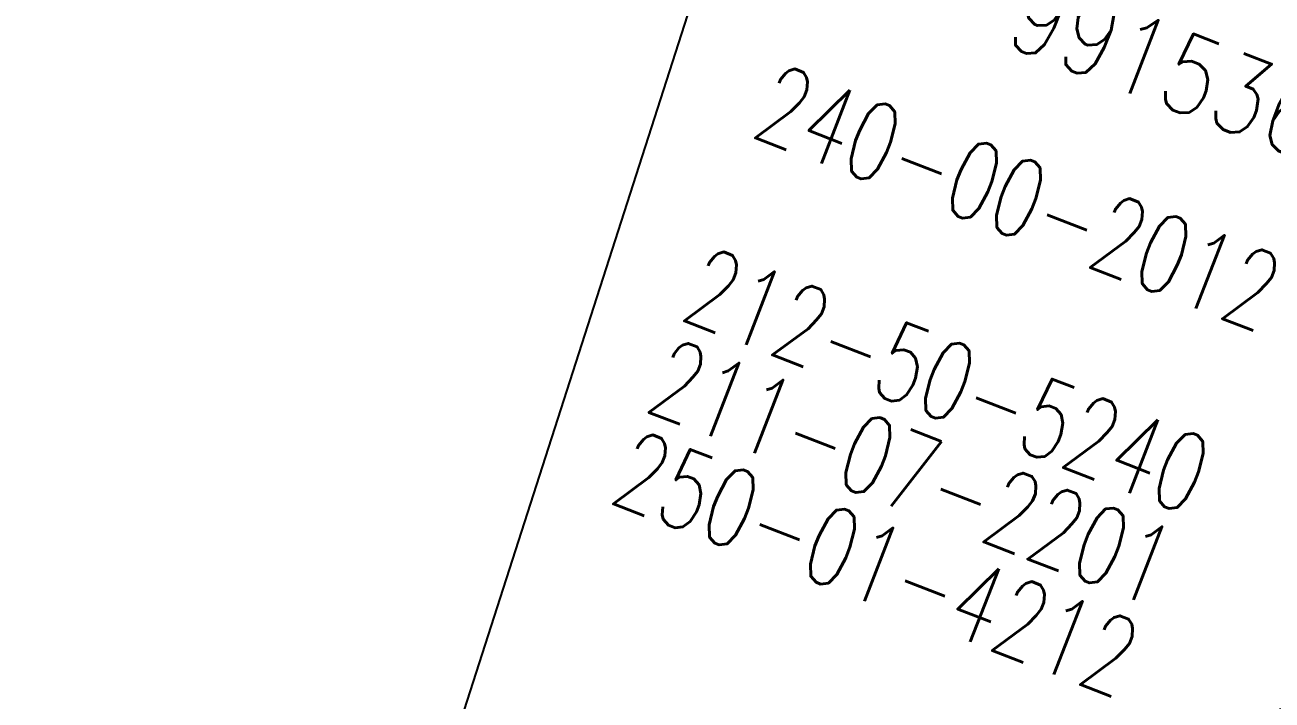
# Model space of a CAD drawing. Header units: millimetres. Extents: x 2688706 to 2690835, y 1254387 to 1255241.
# Drawn here: x 2689256.89 to 2689263.22, y 1254938.57 to 1254942 of the extents above; entities that cross this region are included whole.
import ezdxf
from ezdxf.enums import TextEntityAlignment as Align

# ---------------------------------------------------------------- set-up
doc = ezdxf.new("R2010")
doc.units = ezdxf.units.MM
doc.linetypes.add('STRICHPUNKT', pattern=[1, 0.5, -0.25, 0, -0.25])
for name, color, linetype in [('A-HS-0014-_____', 1, 'STRICHPUNKT'), ('A-N1-0014-_____', 1, 'STRICHPUNKT'), ('G-EM-0014-_____', 1, 'Continuous'), ('G-GE-0014-_____', 1, 'Continuous'), ('H-HS-0014-_____', 7, 'Continuous'), ('H-N1-0014-_____', 7, 'Continuous'), ('K-HS-0014-_____', 1, 'Continuous'), ('K-N1-0014-_____', 1, 'Continuous'), ('L-HS-0014-_____', 4, 'Continuous'), ('L-N1-0014-_____', 3, 'Continuous'), ('T-EM-0014-_____', 1, 'Continuous'), ('T-GE-0014-_____', 1, 'Continuous'), ('T-MK-0014-_____', 1, 'Continuous'), ('T-WW-0014-_____', 6, 'Continuous')]:
    doc.layers.add(name, color=color, linetype=linetype)
doc.styles.add('R6', font='simplex.shx', dxfattribs={"width": 0.6})
doc.styles.add('R7', font='simplex.shx', dxfattribs={"width": 0.7})
doc.styles.add('R8', font='simplex.shx', dxfattribs={"width": 0.8})

# ---------------------------------------------------------------- blocks, each defined once
blk = doc.blocks.new('WeiVlpWeiBez')
at = {"lineweight": 80, "style": 'R8', "width": 0.8}
blk.add_attdef('WVP_WNR1', text='', height=0.7, dxfattribs=at).set_placement((0, 0), align=Align.RIGHT)
blk.add_attdef('WVP_WBE1', (0, 0), '', height=0.7, dxfattribs=at)
at = {"color": 7, "style": 'R6', "width": 0.6}
blk.add_attdef('WVP_WNR2', text='', height=0.25, dxfattribs=at).set_placement((0, 0), align=Align.RIGHT)
for tag, p in [('WVP_WBE2', (0, 0)), ('WVP_WVPN', (0, -0.4107919181288739))]:
    blk.add_attdef(tag, p, '', height=0.25, dxfattribs=at)
at = {"color": 7, "lineweight": 30, "style": 'R8', "width": 0.8}
for tag, p in [('WVP_WTPN', (0, -0.8999999999999999)), ('WVP_WSAP', (0, -1.6)), ('WVP_WZUS', (0, -2.3)), ('WVP_WWV', (0, -3))]:
    blk.add_attdef(tag, p, '', height=0.4, dxfattribs=at)
blk = doc.blocks.new('WvpSwm_71018162722')
at = {"layer": 'T-GE-0014-_____', "style": 'R7', "width": 0.6999999999999998}
for tag, p in [('SWM_BEZ', (-0.1652425273850895, 1.993162037352555)), ('SWM_SAP', (-0.1239318955388171, 1.494871528014418))]:
    blk.add_attdef(tag, p, '', height=0.4, rotation=184.7392520778298, dxfattribs=at)
blk = doc.blocks.new('WvpSwm_7101816274')
at = {"layer": 'T-EM-0014-_____', "style": 'R7', "width": 0.6999999999999998}
for tag, p in [('SWM_BEZ', (-0.370070143800433, 4.484757305436666)), ('SWM_SAP', (-0.3289512389337119, 3.986450938165923))]:
    blk.add_attdef(tag, p, '', height=0.4000000000000001, rotation=184.7172067616752, dxfattribs=at)
blk = doc.blocks.new('WvpSwm_7101917101')
at = {"layer": 'T-EM-0014-_____', "style": 'R7', "width": 0.6999999999999998}
for tag, p in [('SWM_SAP', (0.1154565200576485, -1.495549996481619)), ('SWM_BEZ', (0.1539420267435503, -1.994066661975493))]:
    blk.add_attdef(tag, p, '', height=0.4, rotation=4.414480509222374, dxfattribs=at)
blk = doc.blocks.new('WvpSwm_7111014465')
at = {"layer": 'T-GE-0014-_____', "style": 'R7', "width": 0.6999999999999998}
for tag, p in [('SWM_BEZ', (-0.2905164689705657, 3.487922043460387)), ('SWM_SAP', (-0.2490141162604687, 2.989647465823186))]:
    blk.add_attdef(tag, p, '', height=0.4000000000000001, rotation=184.7612973939846, dxfattribs=at)
blk = doc.blocks.new('Weiche-14')
at = {"layer": 'A-HS-0014-_____', "flags": 128}
blk.add_lwpolyline([(421.08543, 16.34465, -0.0162866445366345), (364.68931, 13.51426)], format="xyb", dxfattribs=at)
at = {"layer": 'A-N1-0014-_____', "flags": 128}
blk.add_lwpolyline([(421.08543, 16.34465, -0.0005004820583355327), (373.9069, 12.48086, -0.002643607657813), (364.76497, 11.79032)], format="xyb", dxfattribs=at)
at = {"layer": 'H-HS-0014-_____', "flags": 128}
for points in [[(421.0234637121023, 17.09208573580884, -0.01628664453663441), (364.6761292868455, 14.26414417025615, -0.01628664453663441)], [(421.1473962878964, 15.59721426419105, -0.01628664453663442), (364.7024907131539, 12.76437582974381, -0.01628664453663442)]]:
    blk.add_lwpolyline(points, format="xyb", dxfattribs=at)
at = {"layer": 'H-N1-0014-_____', "flags": 128}
for points in [[(421.0234638609347, 17.09208574814693, -0.000500482058335468), (373.8464302967145, 13.2284183020638, -0.002643607657813163), (364.7124342324677, 12.53847773278756, -0.002643607657813163)], [(421.1473961390559, 15.59721425185126, -0.0005004820583354682), (373.9673697032883, 11.73330169793553, -0.002643607657813146), (364.8175057675321, 11.04216226721246, -0.002643607657813146)]]:
    blk.add_lwpolyline(points, format="xyb", dxfattribs=at)
at = {"layer": 'K-HS-0014-_____', "flags": 128}
for points in [[(364.6760677768507, 14.26764362971733, 0.01628664453663441), (421.0231745360921, 17.09557376924272, 0.01628664453663441)], [(364.7019195489165, 12.79687081045495, 0.01628664453663441), (421.1447110820867, 15.62960314607608, 0.01628664453663441)], [(364.7025522231486, 12.76087637028263, 0.01628664453663441), (421.1476854639066, 15.59372623075717, 0.01628664453663441)]]:
    blk.add_lwpolyline(points, format="xyb", dxfattribs=at)
at = {"layer": 'K-N1-0014-_____', "flags": 128}
for points in [[(421.0231746856191, 17.09557378163663, -0.000500482058335466), (373.8461481047659, 13.23190690747288, -0.00264360765781314), (364.7121890655525, 12.54196913554051, -0.00264360765781314)], [(421.1476853143713, 15.59372621836155, -0.0005004820583354675), (373.9676518952369, 11.72981309252646, -0.002643607657813155), (364.8177509344472, 11.03867086445939, -0.002643607657813155)]]:
    blk.add_lwpolyline(points, format="xyb", dxfattribs=at)
at = {"layer": 'L-HS-0014-_____', "lineweight": 70, "const_width": 0.07, "flags": 128}
blk.add_lwpolyline([(400.3038915662675, 15.62421670664393, -0.006974783189797282), (376.1616792115963, 14.54222513917853, -0.006974783189797282)], format="xyb", dxfattribs=at)
at = {"layer": 'L-HS-0014-_____', "flags": 128}
blk.add_lwpolyline([(400.4165250409098, 14.12824917115078, -0.006975508031475561), (376.2300241447969, 13.04362019319954, -0.006975508031475561)], format="xyb", dxfattribs=at)
at = {"layer": 'L-N1-0014-_____', "lineweight": 70, "const_width": 0.07, "flags": 128}
for points in [[(400.3111163386992, 15.38409402884256, -0.0002556746002429869), (376.20964271303, 13.41969690444854, -0.0002556746002429869)], [(400.4277247587646, 13.88862124883935, -0.0002561824357276929), (376.2768449010855, 11.92022814810981, -0.0002561824357276929)]]:
    blk.add_lwpolyline(points, format="xyb", dxfattribs=at)
at = {"layer": 'T-MK-0014-_____'}
blk.add_line((400.3038915662675, 15.62421670664393), (399.6918440531159, 26.03240455648063), dxfattribs=at)
at = {"layer": 'G-EM-0014-_____'}
ref = blk.add_blockref('WvpSwm_7101917101', (411.4800421698255, 14.27231196793991), dxfattribs=at)
ref.add_attrib('SWM_SAP', '212-50-5240', (400.5, 19.5), dxfattribs={"layer": 'T-EM-0014-_____', "height": 0.4, "style": 'R7', "width": 0.6999999999999998})
ref = blk.add_blockref('WvpSwm_7101816274', (419.6426422610814, 17.5290311490759), dxfattribs=at)
ref.add_attrib('SWM_BEZ', 'el.Heizung EW VI-900-Be-CKA12 (QC rechts/droite)', (404, 18.5), dxfattribs={"layer": 'T-EM-0014-_____', "height": 0.4000000000000001, "style": 'R7', "width": 0.6999999999999998})
ref.add_attrib('SWM_SAP', '250-01-4212', (400.5, 18.5), dxfattribs={"layer": 'T-EM-0014-_____', "height": 0.4000000000000001, "style": 'R7', "width": 0.6999999999999998})
at = {"layer": 'G-GE-0014-_____'}
ref = blk.add_blockref('WvpSwm_7111014465', (419.6415630587991, 17.52994510883088), dxfattribs=at)
ref.add_attrib('SWM_SAP', '240-00-2012', (400.5, 20.5), dxfattribs={"layer": 'T-GE-0014-_____', "height": 0.4000000000000001, "style": 'R7', "width": 0.6999999999999998})
ref = blk.add_blockref('WvpSwm_71018162722', (419.6425596398178, 17.53002773009457), dxfattribs=at)
ref.add_attrib('SWM_SAP', '211-07-2201       ', (400.5, 19), dxfattribs={"layer": 'T-GE-0014-_____', "height": 0.4, "style": 'R7', "width": 0.6999999999999998})
at = {"layer": 'T-WW-0014-_____'}
ref = blk.add_blockref('WeiVlpWeiBez', (400.5, 23), dxfattribs=at)
ref.add_attrib('WVP_WBE1', '%%uEW VI-900-B-1:19-F/Be,R%%u', (400.5, 23), dxfattribs={"layer": '0', "lineweight": 80, "height": 0.7, "style": 'R8', "width": 0.7999999999999999})
ref.add_attrib('WVP_WTPN', 'nach Typenplan 6340g', (400.5, 22.1), dxfattribs={"layer": '0', "color": 7, "lineweight": 30, "height": 0.4, "style": 'R8', "width": 0.8000000000000002})
ref.add_attrib('WVP_WSAP', 'SAP 99153691', (400.5, 21.4), dxfattribs={"layer": '0', "color": 7, "lineweight": 30, "height": 0.4, "style": 'R8', "width": 0.8000000000000002})

msp = doc.modelspace()

# ---------------------------------------------------------------- block references
at = {"extrusion": (0.01856783197081398, 0.078322802670633, 0.9967551224838128), "rotation": 172.1538819283246}
msp.add_blockref('Weiche-14', (-2326851.235015703, -1835463.384711666, 148676.4978498291), dxfattribs=at)

doc.saveas('drawing.dxf')
